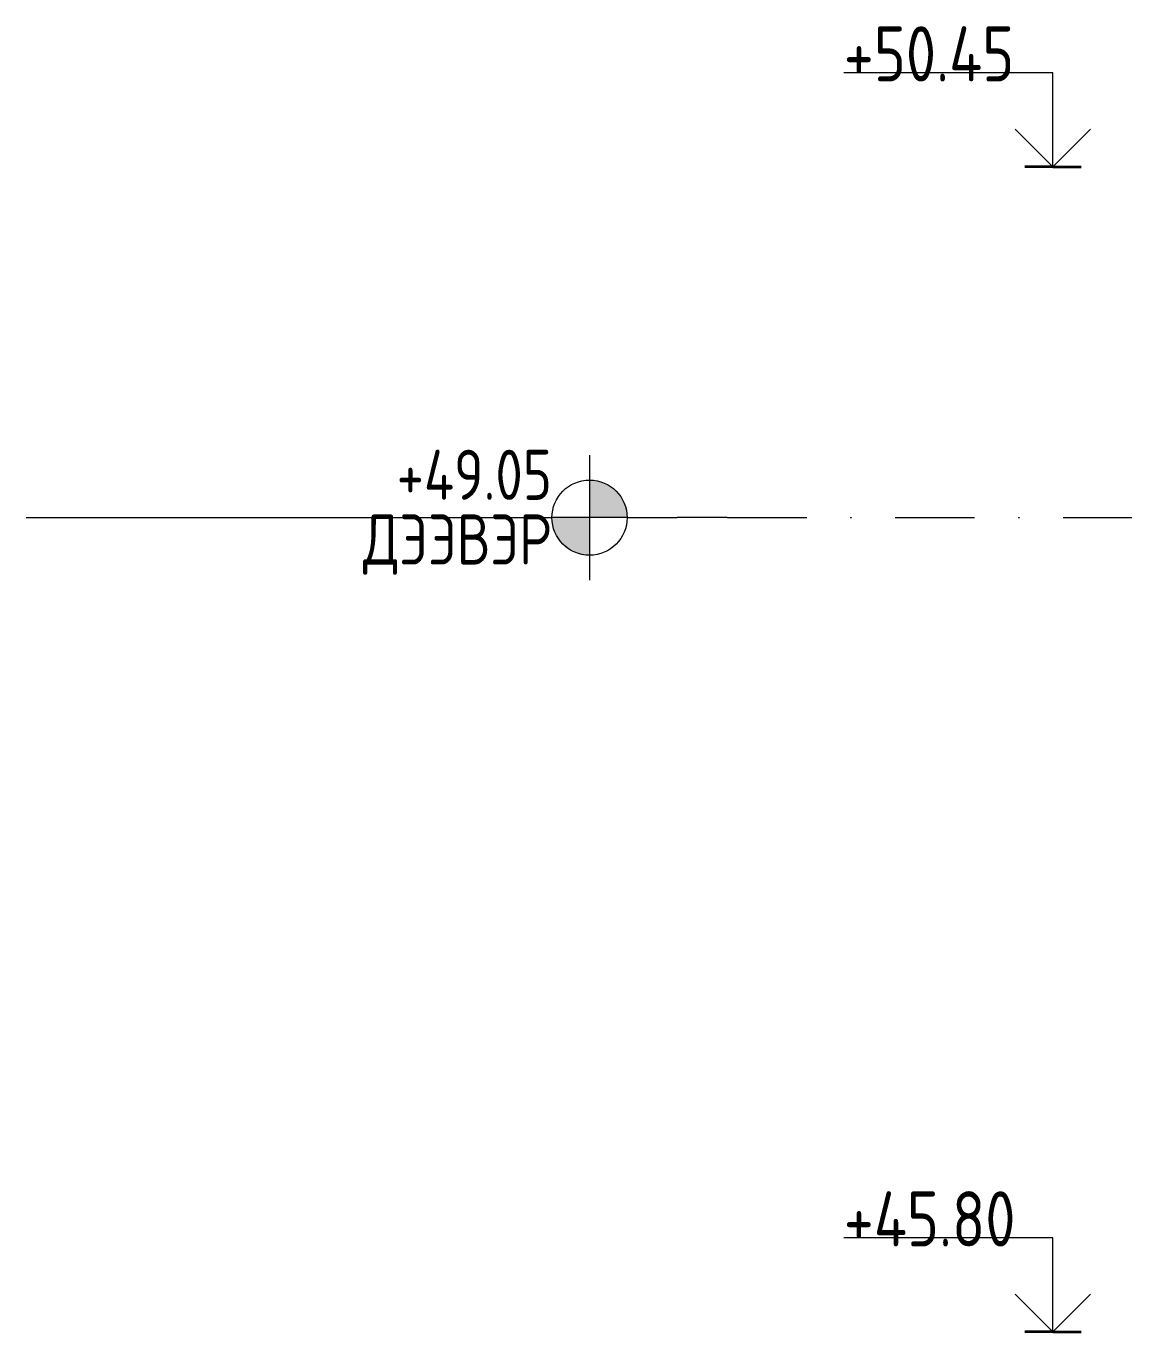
# Model space of a CAD drawing. Header units: millimetres. Extents: x 18162 to 7085488, y 72188 to 247925.
# Drawn here: x 3656079 to 3660463, y 140918 to 146130 of the extents above; entities that cross this region are included whole.
import ezdxf

# ---------------------------------------------------------------- set-up
doc = ezdxf.new("R2010")
doc.units = ezdxf.units.MM
doc.header["$MEASUREMENT"] = 0
doc.linetypes.add('Dot & Dashed', pattern=[670.277762, 317.5, -176.388889, 0, -176.388874])
doc.styles.add('GENERATED_STYLE_3', font='', dxfattribs={"width": 0.8})
doc.styles.get('GENERATED_STYLE_3').set_extended_font_data('ISOCPEUR MON')

msp = doc.modelspace()

# ---------------------------------------------------------------- hatches: boundary and pattern name
at = {"linetype": 'Continuous', "lineweight": 5}
for points in [[(3658329.3, 144168), (3658479.3, 144168, 0.414214), (3658329.3, 144318)], [(3658329.3, 144168), (3658179.3, 144168, 0.414214), (3658329.3, 144018)]]:
    msp.add_hatch(color=7, dxfattribs=at).paths.add_polyline_path(points)

# ---------------------------------------------------------------- linework, layer by layer
at = {"color": 13, "linetype": 'Continuous', "lineweight": 13}
for p, q in [((3660179.6, 145943), (3659344.6, 145943)), ((3660179.6, 145568), (3660179.6, 145943)), ((3660179.6, 145568), (3660029.6, 145718)), ((3660329.6, 145718), (3660179.6, 145568)), ((3660179.6, 141293), (3659344.6, 141293)), ((3660179.6, 140918), (3660179.6, 141293)), ((3660179.6, 140918), (3660029.6, 141068)), ((3660329.6, 141068), (3660179.6, 140918))]:
    msp.add_line(p, q, dxfattribs=at)
at = {"color": 12, "linetype": 'Continuous', "lineweight": 35}
for p, q in [((3660179.6, 145568), (3660067.1, 145568)), ((3660179.6, 145568), (3660292.1, 145568)), ((3660179.6, 140918), (3660067.1, 140918)), ((3660179.6, 140918), (3660292.1, 140918))]:
    msp.add_line(p, q, dxfattribs=at)
at = {"color": 8, "linetype": 'Continuous', "lineweight": 13}
for p, q in [((3658329.3, 144418), (3658329.3, 143918)), ((3656079.3, 144168), (3658179.3, 144168)), ((3658479.3, 144168), (3658179.3, 144168)), ((3658479.3, 144168), (3658679.3, 144168)), ((3658779.3, 144168), (3658679.3, 144168)), ((3658879.3, 144168), (3658779.3, 144168))]:
    msp.add_line(p, q, dxfattribs=at)
at = {"color": 8, "linetype": 'Dot & Dashed', "lineweight": 13}
msp.add_line((3658879.3, 144168), (3689916.5, 144168), dxfattribs=at)
at = {"color": 8, "linetype": 'Continuous', "lineweight": 13}
msp.add_circle((3658329.3, 144168), 150, dxfattribs=at)

# ---------------------------------------------------------------- texts
at = {"color": 13, "lineweight": 13, "char_height": 220, "attachment_point": 7, "style": 'GENERATED_STYLE_3'}
for s, insert in [('\\A1;{\\pql;\\fISOCPEUR MON|b0|i0|c0|p0;\\W0.800000;+50.45}', (3659344.6, 145909.1)), ('\\A1;{\\pql;\\fISOCPEUR MON|b0|i0|c0|p0;\\W0.800000;+45.80}', (3659344.6, 141259.1))]:
    msp.add_mtext(s, dxfattribs=dict(at, insert=insert))
at = {"color": 8, "lineweight": 13, "insert": (3658179.3, 144439), "char_height": 200, "attachment_point": 3, "line_spacing_factor": 0.774053, "style": 'GENERATED_STYLE_3'}
msp.add_mtext('\\A1;{\\pqr;\\pt0;\\fISOCPEUR MON|b0|i0|c0|p0;\\W0.800000;+49.05\\P\\pqr;\\pt0;\\fISOCPEUR MON|b0|i0|c0|p0;\\W0.800000;\\fISOCPEUR MON|b0|i0|c0|p0;\\W0.800000;\\fISOCPEUR MON|b0|i0|c0|p0;\\W0.800000;ДЭЭВЭР}', dxfattribs=at)

doc.saveas('drawing.dxf')
